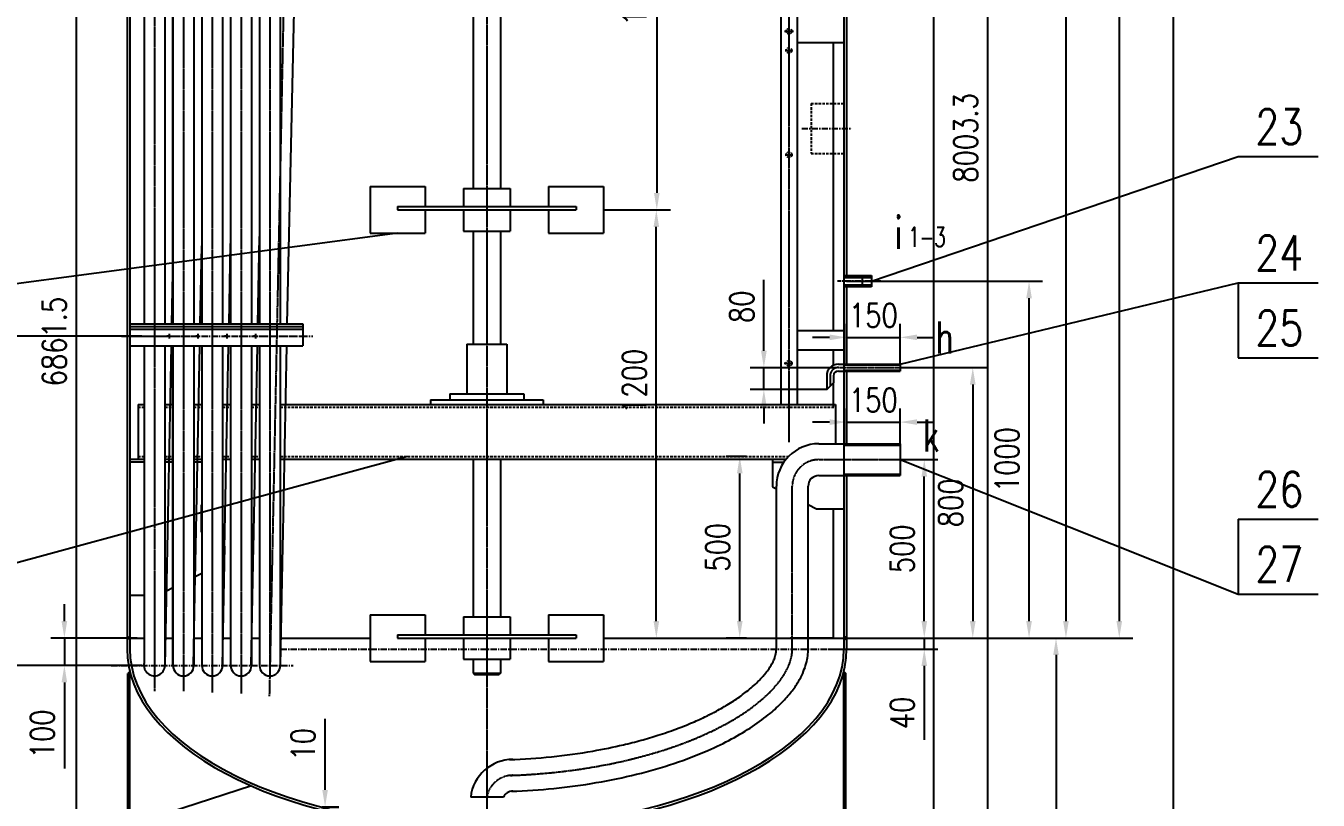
# Model space of a CAD drawing. Header units: millimetres. Extents: x 738 to 12024, y 91 to 16070.
# Drawn here: x 2697 to 6317, y 8035 to 10206 of the extents above; entities that cross this region are included whole.
import ezdxf
from ezdxf.enums import TextEntityAlignment as Align

# ---------------------------------------------------------------- set-up
doc = ezdxf.new("R2010")
doc.units = ezdxf.units.MM
for name, pattern in [('CENTER', [2, 1.25, -0.25, 0.25, -0.25]), ('CENTER3', [0.375, 0.3125, -0.03125, 0, -0.03125]), ('DASHED', [0.75, 0.5, -0.25])]:
    doc.linetypes.add(name, pattern=pattern)
for name, color, linetype in [('1轮廓实线层', 7, 'Continuous'), ('3中心线层', 1, 'CENTER'), ('4虚线层', 6, 'DASHED'), ('5剖面线层', 2, 'Continuous'), ('7标注层', 4, 'Continuous'), ('A', 2, 'Continuous'), ('C3', 1, 'CENTER3')]:
    doc.layers.add(name, color=color, linetype=linetype)
doc.styles.add('HZ', font='ROMANS.SHX', dxfattribs={"width": 0.7, "bigfont": 'hztxt.shx'})
doc.styles.add('PC_TEXTSTYLE', font='romans.shx', dxfattribs={"width": 0.8, "bigfont": 'hztxt.shx'})
doc.dimstyles.new('TH_GBDIM', dxfattribs={"dimscale": 19, "dimtxt": 3.5, "dimasz": 2.5, "dimexe": 2, "dimexo": 0, "dimgap": 1.5, "dimtad": 1, "dimdec": 1, "dimzin": 0, "dimdsep": 46, "dimtxsty": 'PC_TEXTSTYLE', "dimcen": 2.5, "dimadec": 0, "dimazin": 0, "dimtfac": 0.714286, "dimtdec": 4, "dimtmove": 0, "dimatfit": 3, "dimfxl": 1, "dimtolj": 1, "dimtzin": 0, "dimarcsym": 0})

# ---------------------------------------------------------------- blocks, each defined once
blk = doc.blocks.new('*D116')
at = {"layer": '7标注层', "color": 0, "lineweight": -2, "ltscale": 14}
for p, q in [((3021.2, 9335.9), (2580.7, 9335.9)), ((2618.7, 9288.4), (2618.7, 8460.4)), ((3021.2, 8412.9), (2580.7, 8412.9))]:
    blk.add_line(p, q, dxfattribs=at)
at = {"layer": '7标注层', "color": 0, "ltscale": 14}
for points in [[(2610.7, 9288.4), (2626.6, 9288.4), (2618.7, 9335.9)], [(2610.7, 8460.4), (2626.6, 8460.4), (2618.7, 8412.9)]]:
    blk.add_solid(points, dxfattribs=at)
at = {"layer": 'DEFPOINTS', "color": 0, "ltscale": 14}
for p in [(3021.2, 9335.9), (2618.7, 8412.9), (3021.2, 8412.9)]:
    blk.add_point(p, dxfattribs=at)
at = {"layer": '7标注层', "color": 3, "ltscale": 14, "insert": (2556.9, 8874.4), "char_height": 66.5, "attachment_point": 5, "rotation": 90, "style": 'PC_TEXTSTYLE'}
blk.add_mtext('\\A1;1000{}{}', dxfattribs=at)
blk = doc.blocks.new('*D121')
at = {"layer": '7标注层', "color": 0, "lineweight": -2, "ltscale": 14}
for p, q in [((4763.9, 9294.9), (4763.9, 9493.6)), ((4968.3, 9247.4), (4725.9, 9247.4)), ((4763.9, 9186.3), (4763.9, 9247.4)), ((4939.9, 9186.3), (4725.9, 9186.3)), ((4763.9, 9138.8), (4763.9, 9091.3))]:
    blk.add_line(p, q, dxfattribs=at)
at = {"layer": '7标注层', "color": 0, "ltscale": 14}
for points in [[(4756, 9294.9), (4771.9, 9294.9), (4763.9, 9247.4)], [(4756, 9138.8), (4771.9, 9138.8), (4763.9, 9186.3)]]:
    blk.add_solid(points, dxfattribs=at)
at = {"layer": 'DEFPOINTS', "color": 0, "ltscale": 14}
for p in [(4763.9, 9247.4), (4968.3, 9247.4), (4939.9, 9186.3)]:
    blk.add_point(p, dxfattribs=at)
at = {"layer": '7标注层', "color": 3, "ltscale": 14, "insert": (4702.2, 9418.2), "char_height": 66.5, "attachment_point": 5, "rotation": 90, "style": 'PC_TEXTSTYLE'}
blk.add_mtext('\\A1;80{}{}', dxfattribs=at)
blk = doc.blocks.new('*D122')
at = {"layer": '7标注层', "color": 0, "lineweight": -2, "ltscale": 14}
for p, q in [((5213.2, 8537.3), (5213.2, 8584.8)), ((4947.5, 8489.8), (5251.2, 8489.8)), ((5213.2, 8489.8), (5213.2, 8459)), ((4947.5, 8459), (5251.2, 8459)), ((5213.2, 8411.5), (5213.2, 8204.3))]:
    blk.add_line(p, q, dxfattribs=at)
at = {"layer": '7标注层', "color": 0, "ltscale": 14}
for points in [[(5205.3, 8537.3), (5221.2, 8537.3), (5213.2, 8489.8)], [(5205.3, 8411.5), (5221.2, 8411.5), (5213.2, 8459)]]:
    blk.add_solid(points, dxfattribs=at)
at = {"layer": 'DEFPOINTS', "color": 0, "ltscale": 14}
for p in [(4947.5, 8489.8), (5213.2, 8489.8), (4947.5, 8459)]:
    blk.add_point(p, dxfattribs=at)
at = {"layer": '7标注层', "color": 3, "ltscale": 14, "insert": (5151.5, 8279.7), "char_height": 66.5, "attachment_point": 5, "rotation": 90, "style": 'PC_TEXTSTYLE'}
blk.add_mtext('\\A1;40{}{}', dxfattribs=at)
blk = doc.blocks.new('*D123')
at = {"layer": '7标注层', "color": 0, "lineweight": -2, "ltscale": 14}
for p, q in [((4925.8, 13289.7), (5797.5, 13289.7)), ((5759.5, 13242.2), (5759.5, 8537.3)), ((4925.8, 8489.8), (5797.5, 8489.8))]:
    blk.add_line(p, q, dxfattribs=at)
at = {"layer": '7标注层', "color": 0, "ltscale": 14}
for points in [[(5751.5, 13242.2), (5767.4, 13242.2), (5759.5, 13289.7)], [(5751.5, 8537.3), (5767.4, 8537.3), (5759.5, 8489.8)]]:
    blk.add_solid(points, dxfattribs=at)
at = {"layer": 'DEFPOINTS', "color": 0, "ltscale": 14}
for p in [(4925.8, 13289.7), (4925.8, 8489.8), (5759.5, 8489.8)]:
    blk.add_point(p, dxfattribs=at)
at = {"layer": '7标注层', "color": 3, "ltscale": 14, "insert": (5697.7, 10634.3), "char_height": 66.5, "attachment_point": 5, "rotation": 90, "style": 'PC_TEXTSTYLE'}
blk.add_mtext('\\A1;4800{}{}', dxfattribs=at)
blk = doc.blocks.new('*D124')
at = {"layer": '7标注层', "color": 0, "lineweight": -2, "ltscale": 14}
for p, q in [((2804.6, 8537.3), (2804.6, 8584.8)), ((3008.3, 8489.8), (2766.6, 8489.8)), ((2804.6, 8489.8), (2804.6, 8412.9)), ((3008.3, 8412.9), (2766.6, 8412.9)), ((2804.6, 8365.4), (2804.6, 8124.1))]:
    blk.add_line(p, q, dxfattribs=at)
at = {"layer": '7标注层', "color": 0, "ltscale": 14}
for points in [[(2796.6, 8537.3), (2812.5, 8537.3), (2804.6, 8489.8)], [(2796.6, 8365.4), (2812.5, 8365.4), (2804.6, 8412.9)]]:
    blk.add_solid(points, dxfattribs=at)
at = {"layer": 'DEFPOINTS', "color": 0, "ltscale": 14}
for p in [(3008.3, 8489.8), (2804.6, 8412.9), (3008.3, 8412.9)]:
    blk.add_point(p, dxfattribs=at)
at = {"layer": '7标注层', "color": 3, "ltscale": 14, "insert": (2742.8, 8221), "char_height": 66.5, "attachment_point": 5, "rotation": 90, "style": 'PC_TEXTSTYLE'}
blk.add_mtext('\\A1;100{}{}', dxfattribs=at)
blk = doc.blocks.new('*D125')
at = {"layer": '7标注层', "color": 0, "lineweight": -2, "ltscale": 14}
for p, q in [((3534.9, 8064.1), (3534.9, 8263.5)), ((3523.9, 8009.5), (3572.9, 8009.5)), ((3526.2, 8016.6), (3572.9, 8016.6)), ((3534.9, 8009.5), (3534.9, 8016.6)), ((3534.9, 7962), (3534.9, 7914.5))]:
    blk.add_line(p, q, dxfattribs=at)
at = {"layer": '7标注层', "color": 0, "ltscale": 14}
for points in [[(3526.9, 8064.1), (3542.8, 8064.1), (3534.9, 8016.6)], [(3526.9, 7962), (3542.8, 7962), (3534.9, 8009.5)]]:
    blk.add_solid(points, dxfattribs=at)
at = {"layer": 'DEFPOINTS', "color": 0, "ltscale": 14}
for p in [(3523.9, 8009.5), (3526.2, 8016.6), (3534.9, 8009.5)]:
    blk.add_point(p, dxfattribs=at)
at = {"layer": '7标注层', "color": 3, "ltscale": 14, "insert": (3473.1, 8192), "char_height": 66.5, "attachment_point": 5, "rotation": 90, "style": 'PC_TEXTSTYLE'}
blk.add_mtext('\\A1;10{}{}', dxfattribs=at)
blk = doc.blocks.new('*D126')
at = {"layer": '7标注层', "color": 0, "lineweight": -2, "ltscale": 14}
for p, q in [((5371.7, 15262), (5949.6, 15262)), ((5911.6, 5937.3), (5911.6, 15214.5)), ((5077.7, 5889.8), (5949.6, 5889.8))]:
    blk.add_line(p, q, dxfattribs=at)
at = {"layer": '7标注层', "color": 0, "ltscale": 14}
for points in [[(5903.7, 15214.5), (5919.5, 15214.5), (5911.6, 15262)], [(5903.7, 5937.3), (5919.5, 5937.3), (5911.6, 5889.8)]]:
    blk.add_solid(points, dxfattribs=at)
at = {"layer": 'DEFPOINTS', "color": 0, "ltscale": 14}
for p in [(5371.7, 15262), (5911.6, 15262), (5077.7, 5889.8)]:
    blk.add_point(p, dxfattribs=at)
at = {"layer": '7标注层', "color": 3, "ltscale": 14, "insert": (5849.9, 10619.3), "char_height": 66.5, "attachment_point": 5, "rotation": 90, "style": 'PC_TEXTSTYLE'}
blk.add_mtext('\\A1;{~12655}{}{}', dxfattribs=at)
blk = doc.blocks.new('*D127')
at = {"layer": '7标注层', "color": 0, "lineweight": -2, "ltscale": 14}
for p, q in [((5153.6, 9247.8), (5387.1, 9247.8)), ((5349.1, 9200.3), (5349.1, 8537.3)), ((5046.1, 8489.8), (5387.1, 8489.8))]:
    blk.add_line(p, q, dxfattribs=at)
at = {"layer": '7标注层', "color": 0, "ltscale": 14}
for points in [[(5341.1, 9200.3), (5357, 9200.3), (5349.1, 9247.8)], [(5341.1, 8537.3), (5357, 8537.3), (5349.1, 8489.8)]]:
    blk.add_solid(points, dxfattribs=at)
at = {"layer": 'DEFPOINTS', "color": 0, "ltscale": 14}
for p in [(5153.6, 9247.8), (5046.1, 8489.8), (5349.1, 8489.8)]:
    blk.add_point(p, dxfattribs=at)
at = {"layer": '7标注层', "color": 3, "ltscale": 14, "insert": (5287.3, 8868.8), "char_height": 66.5, "attachment_point": 5, "rotation": 90, "style": 'PC_TEXTSTYLE'}
blk.add_mtext('\\A1;800{}{}', dxfattribs=at)
blk = doc.blocks.new('*D128')
at = {"layer": '7标注层', "color": 0, "lineweight": -2, "ltscale": 14}
for p, q in [((4714.9, 8998.5), (4658.4, 8998.5)), ((4696.4, 8537.3), (4696.4, 8951)), ((4714.9, 8489.8), (4658.4, 8489.8))]:
    blk.add_line(p, q, dxfattribs=at)
at = {"layer": '7标注层', "color": 0, "ltscale": 14}
for points in [[(4688.5, 8951), (4704.4, 8951), (4696.4, 8998.5)], [(4688.5, 8537.3), (4704.4, 8537.3), (4696.4, 8489.8)]]:
    blk.add_solid(points, dxfattribs=at)
at = {"layer": 'DEFPOINTS', "color": 0, "ltscale": 14}
for p in [(4696.4, 8998.5), (4714.9, 8998.5), (4714.9, 8489.8)]:
    blk.add_point(p, dxfattribs=at)
at = {"layer": '7标注层', "color": 3, "ltscale": 14, "insert": (4634.7, 8744.1), "char_height": 66.5, "attachment_point": 5, "rotation": 90, "style": 'PC_TEXTSTYLE'}
blk.add_mtext('\\A1;500{}{}', dxfattribs=at)
blk = doc.blocks.new('*D85')
at = {"layer": '7标注层', "color": 0, "lineweight": -2, "ltscale": 14}
for p, q in [((5579, 8489.8), (5620.3, 8489.8)), ((5582.3, 8442.3), (5582.3, 5937.3)), ((5467.3, 5889.8), (5620.3, 5889.8))]:
    blk.add_line(p, q, dxfattribs=at)
at = {"layer": '7标注层', "color": 0, "ltscale": 14}
for points in [[(5574.4, 8442.3), (5590.2, 8442.3), (5582.3, 8489.8)], [(5574.4, 5937.3), (5590.2, 5937.3), (5582.3, 5889.8)]]:
    blk.add_solid(points, dxfattribs=at)
at = {"layer": 'DEFPOINTS', "color": 0, "ltscale": 14}
for p in [(5579, 8489.8), (5467.3, 5889.8), (5582.3, 5889.8)]:
    blk.add_point(p, dxfattribs=at)
at = {"layer": '7标注层', "color": 3, "ltscale": 14, "insert": (5520.5, 7189.8), "char_height": 66.5, "attachment_point": 5, "rotation": 90, "style": 'PC_TEXTSTYLE'}
blk.add_mtext('\\A1;2600', dxfattribs=at)
blk = doc.blocks.new('*D89')
at = {"layer": '7标注层', "color": 0, "lineweight": -2, "ltscale": 14}
for p, q in [((4314.9, 9689.7), (4500.7, 9689.7)), ((4462.7, 8537.2), (4462.7, 9642.2)), ((4314.9, 8489.7), (4500.7, 8489.7))]:
    blk.add_line(p, q, dxfattribs=at)
at = {"layer": '7标注层', "color": 0, "ltscale": 14}
for points in [[(4454.8, 9642.2), (4470.6, 9642.2), (4462.7, 9689.7)], [(4454.8, 8537.2), (4470.6, 8537.2), (4462.7, 8489.7)]]:
    blk.add_solid(points, dxfattribs=at)
at = {"layer": 'DEFPOINTS', "color": 0, "ltscale": 14}
for p in [(4314.9, 9689.7), (4462.7, 9689.7), (4314.9, 8489.7)]:
    blk.add_point(p, dxfattribs=at)
at = {"layer": '7标注层', "color": 3, "ltscale": 14, "insert": (4400.9, 9209.3), "char_height": 66.5, "attachment_point": 5, "rotation": 90, "style": 'PC_TEXTSTYLE'}
blk.add_mtext('\\A1;1200', dxfattribs=at)
blk = doc.blocks.new('*D90')
at = {"layer": '7标注层', "color": 0, "lineweight": -2, "ltscale": 14}
for p, q in [((4334.9, 10889.7), (4502, 10889.7)), ((4464, 10842.2), (4464, 9737.2)), ((4314.9, 9689.7), (4502, 9689.7))]:
    blk.add_line(p, q, dxfattribs=at)
at = {"layer": '7标注层', "color": 0, "ltscale": 14}
for points in [[(4456.1, 10842.2), (4471.9, 10842.2), (4464, 10889.7)], [(4456.1, 9737.2), (4471.9, 9737.2), (4464, 9689.7)]]:
    blk.add_solid(points, dxfattribs=at)
at = {"layer": 'DEFPOINTS', "color": 0, "ltscale": 14}
for p in [(4334.9, 10889.7), (4314.9, 9689.7), (4464, 9689.7)]:
    blk.add_point(p, dxfattribs=at)
at = {"layer": '7标注层', "color": 3, "ltscale": 14, "insert": (4402.3, 10297.7), "char_height": 66.5, "attachment_point": 5, "rotation": 90, "style": 'PC_TEXTSTYLE'}
blk.add_mtext('\\A1;1200', dxfattribs=at)
blk = doc.blocks.new('*D92')
at = {"layer": '7标注层', "color": 0, "lineweight": -2, "ltscale": 14}
for p, q in [((4958, 12789.7), (5648.1, 12789.7)), ((5610.1, 12742.2), (5610.1, 8537.3)), ((4947.5, 8489.8), (5648.1, 8489.8))]:
    blk.add_line(p, q, dxfattribs=at)
at = {"layer": '7标注层', "color": 0, "ltscale": 14}
for points in [[(5602.1, 12742.2), (5618, 12742.2), (5610.1, 12789.7)], [(5602.1, 8537.3), (5618, 8537.3), (5610.1, 8489.8)]]:
    blk.add_solid(points, dxfattribs=at)
at = {"layer": 'DEFPOINTS', "color": 0, "ltscale": 14}
for p in [(4958, 12789.7), (4947.5, 8489.8), (5610.1, 8489.8)]:
    blk.add_point(p, dxfattribs=at)
at = {"layer": '7标注层', "color": 3, "ltscale": 14, "insert": (5548.3, 10639.8), "char_height": 66.5, "attachment_point": 5, "rotation": 90, "style": 'PC_TEXTSTYLE'}
blk.add_mtext('\\A1;4300', dxfattribs=at)
blk = doc.blocks.new('*D93')
at = {"layer": '7标注层', "color": 0, "lineweight": -2, "ltscale": 14}
for p, q in [((5134.1, 8989.8), (5251.2, 8989.8)), ((5213.2, 8537.3), (5213.2, 8942.3)), ((5114.1, 8489.8), (5251.2, 8489.8))]:
    blk.add_line(p, q, dxfattribs=at)
at = {"layer": '7标注层', "color": 0, "ltscale": 14}
for points in [[(5205.3, 8942.3), (5221.2, 8942.3), (5213.2, 8989.8)], [(5205.3, 8537.3), (5221.2, 8537.3), (5213.2, 8489.8)]]:
    blk.add_solid(points, dxfattribs=at)
at = {"layer": 'DEFPOINTS', "color": 0, "ltscale": 14}
for p in [(5134.1, 8989.8), (5213.2, 8989.8), (5114.1, 8489.8)]:
    blk.add_point(p, dxfattribs=at)
at = {"layer": '7标注层', "color": 3, "ltscale": 14, "insert": (5151.5, 8739.8), "char_height": 66.5, "attachment_point": 5, "rotation": 90, "style": 'PC_TEXTSTYLE'}
blk.add_mtext('\\A1;{500}{}{}', dxfattribs=at)
blk = doc.blocks.new('*D94')
at = {"layer": '7标注层', "color": 0, "lineweight": -2, "ltscale": 14}
for p, q in [((4995.6, 9489.8), (5544.7, 9489.8)), ((5506.7, 8537.3), (5506.7, 9442.3)), ((5251.2, 8489.8), (5544.7, 8489.8))]:
    blk.add_line(p, q, dxfattribs=at)
at = {"layer": '7标注层', "color": 0, "ltscale": 14}
for points in [[(5498.8, 9442.3), (5514.6, 9442.3), (5506.7, 9489.8)], [(5498.8, 8537.3), (5514.6, 8537.3), (5506.7, 8489.8)]]:
    blk.add_solid(points, dxfattribs=at)
at = {"layer": 'DEFPOINTS', "color": 0, "ltscale": 14}
for p in [(4995.6, 9489.8), (5506.7, 9489.8), (5251.2, 8489.8)]:
    blk.add_point(p, dxfattribs=at)
at = {"layer": '7标注层', "color": 3, "ltscale": 14, "insert": (5445, 8989.8), "char_height": 66.5, "attachment_point": 5, "rotation": 90, "style": 'PC_TEXTSTYLE'}
blk.add_mtext('\\A1;{1000}{}{}', dxfattribs=at)
blk = doc.blocks.new('*D97')
at = {"layer": '7标注层', "color": 0, "lineweight": -2, "ltscale": 14}
for p, q in [((4995.6, 9034.3), (4995.6, 9133)), ((5145.6, 9034.3), (5145.6, 9133)), ((4948.1, 9095), (4900.6, 9095)), ((4995.6, 9095), (5145.6, 9095)), ((5193.1, 9095), (5240.6, 9095))]:
    blk.add_line(p, q, dxfattribs=at)
at = {"layer": '7标注层', "color": 0, "ltscale": 14}
for points in [[(4948.1, 9102.9), (4948.1, 9087.1), (4995.6, 9095)], [(5193.1, 9102.9), (5193.1, 9087.1), (5145.6, 9095)]]:
    blk.add_solid(points, dxfattribs=at)
at = {"layer": 'DEFPOINTS', "color": 0, "ltscale": 14}
for p in [(5145.6, 9095), (4995.6, 9034.3), (5145.6, 9034.3)]:
    blk.add_point(p, dxfattribs=at)
at = {"layer": '7标注层', "color": 3, "ltscale": 14, "insert": (5070.6, 9156.8), "char_height": 66.5, "attachment_point": 5, "style": 'PC_TEXTSTYLE'}
blk.add_mtext('\\A1;150', dxfattribs=at)
blk = doc.blocks.new('*D98')
at = {"layer": '7标注层', "color": 0, "lineweight": -2, "ltscale": 14}
for p, q in [((4995.6, 9257.4), (4995.6, 9370.5)), ((5145.7, 9257.4), (5145.7, 9370.5)), ((4948.1, 9332.5), (4900.6, 9332.5)), ((4995.6, 9332.5), (5145.7, 9332.5)), ((5193.2, 9332.5), (5240.7, 9332.5))]:
    blk.add_line(p, q, dxfattribs=at)
at = {"layer": '7标注层', "color": 0, "ltscale": 14}
for points in [[(4948.1, 9340.4), (4948.1, 9324.6), (4995.6, 9332.5)], [(5193.2, 9340.4), (5193.2, 9324.6), (5145.7, 9332.5)]]:
    blk.add_solid(points, dxfattribs=at)
at = {"layer": 'DEFPOINTS', "color": 0, "ltscale": 14}
for p in [(5145.7, 9332.5), (4995.6, 9257.4), (5145.7, 9257.4)]:
    blk.add_point(p, dxfattribs=at)
at = {"layer": '7标注层', "color": 3, "ltscale": 14, "insert": (5070.7, 9394.3), "char_height": 66.5, "attachment_point": 5, "style": 'PC_TEXTSTYLE'}
blk.add_mtext('\\A1;150', dxfattribs=at)
blk = doc.blocks.new('*D105')
at = {"layer": '1轮廓实线层', "color": 0, "lineweight": -2, "ltscale": 14}
for p, q in [((5238.9, 13893.1), (5428.9, 13893.1)), ((5390.9, 5937.3), (5390.9, 13845.6)), ((5238.9, 5889.8), (5428.9, 5889.8))]:
    blk.add_line(p, q, dxfattribs=at)
at = {"layer": '1轮廓实线层', "color": 0, "ltscale": 14}
for points in [[(5383, 13845.6), (5398.8, 13845.6), (5390.9, 13893.1)], [(5383, 5937.3), (5398.8, 5937.3), (5390.9, 5889.8)]]:
    blk.add_solid(points, dxfattribs=at)
at = {"layer": 'DEFPOINTS', "color": 0, "ltscale": 14}
for p in [(5238.9, 13893.1), (5390.9, 13893.1), (5238.9, 5889.8)]:
    blk.add_point(p, dxfattribs=at)
at = {"layer": '1轮廓实线层', "color": 0, "ltscale": 14, "insert": (5329.2, 9891.5), "char_height": 66.5, "attachment_point": 5, "rotation": 90, "style": 'PC_TEXTSTYLE'}
blk.add_mtext('\\A1;8003.3', dxfattribs=at)
blk = doc.blocks.new('*D106')
at = {"layer": '1轮廓实线层', "color": 0, "lineweight": -2, "ltscale": 14}
for p, q in [((2660.5, 12751.3), (2876.2, 12751.3)), ((2838.2, 5937.3), (2838.2, 12703.8)), ((2660.5, 5889.8), (2876.2, 5889.8))]:
    blk.add_line(p, q, dxfattribs=at)
at = {"layer": '1轮廓实线层', "color": 0, "ltscale": 14}
for points in [[(2830.3, 12703.8), (2846.2, 12703.8), (2838.2, 12751.3)], [(2830.3, 5937.3), (2846.2, 5937.3), (2838.2, 5889.8)]]:
    blk.add_solid(points, dxfattribs=at)
at = {"layer": 'DEFPOINTS', "color": 0, "ltscale": 14}
for p in [(2660.5, 12751.3), (2838.2, 12751.3), (2660.5, 5889.8)]:
    blk.add_point(p, dxfattribs=at)
at = {"layer": '1轮廓实线层', "color": 0, "ltscale": 14, "insert": (2776.5, 9320.6), "char_height": 66.5, "attachment_point": 5, "rotation": 90, "style": 'PC_TEXTSTYLE'}
blk.add_mtext('\\A1;6861.5', dxfattribs=at)

msp = doc.modelspace()

# ---------------------------------------------------------------- hatches: boundary and pattern name
at = {"layer": '5剖面线层', "ltscale": 14}
for points in [[(2987.95, 8489.78), (2980.26, 8494.22), (2980.26, 8485.34)], [(4987.95, 8489.78), (4995.64, 8494.22), (4995.64, 8485.34)]]:
    msp.add_hatch(color=256, dxfattribs=at).paths.add_polyline_path(points)

# ---------------------------------------------------------------- linework, layer by layer
at = {"ltscale": 14}
for p, q in [((3011.03, 9144.66), (3011.03, 8990.82)), ((3011.03, 9144.66), (3011.03, 8990.82)), ((4964.87, 9144.66), (4964.87, 9034.28)), ((3027.95, 8983.12), (2987.95, 8983.12)), ((3108.72, 8983.12), (3086.42, 8983.12)), ((3187.95, 8983.12), (3167.18, 8983.12)), ((3187.95, 8863.37), (3187.95, 8786.44)), ((3187.95, 8670.16), (3167.18, 8659.78)), ((3108.72, 8630.55), (3090.47, 8621.42)), ((3027.95, 8608.62), (2987.95, 8608.62))]:
    msp.add_line(p, q, dxfattribs=at)
at = {"layer": '1轮廓实线层', "ltscale": 14}
for p, q in [((5238.9, 13893.12), (5238.9, 5889.82)), ((3108.72, 11378.2), (3108.72, 9370.55)), ((3108.72, 9370.55), (3108.72, 11378.2)), ((5065.64, 9489.78), (6092.15, 9839.17)), ((3737.95, 9624.36), (1939.07, 9385.34)), ((5039.21, 9505.78), (5039.21, 9473.78)), ((5145.67, 9257.44), (6092.15, 9485.4)), ((2987.95, 9370.55), (3472.57, 9370.55)), ((2987.95, 9362.86), (3472.57, 9362.86)), ((2987.95, 9355.17), (3472.57, 9355.17)), ((3097.95, 9342.13), (3097.95, 9329.74)), ((3177.95, 9342.13), (3177.95, 9329.74)), ((3259.49, 9342.13), (3259.49, 9329.74)), ((3339.49, 9342.13), (3339.49, 9329.74)), ((3472.57, 9370.55), (3472.57, 9309.01)), ((2987.95, 9309.01), (3472.57, 9309.01)), ((3097.95, 9335.94), (3091.1, 9335.94)), ((3097.95, 9335.94), (3103.5, 9335.94)), ((3177.95, 9335.94), (3172.41, 9335.94)), ((3177.95, 9335.94), (3184.81, 9335.94)), ((3259.49, 9335.94), (3252.64, 9335.94)), ((3259.49, 9335.94), (3265.04, 9335.94)), ((3339.49, 9335.94), (3333.94, 9335.94)), ((3339.49, 9335.94), (3346.34, 9335.94)), ((5145.67, 9257.44), (5145.67, 9238.2)), ((3011.03, 9144.66), (3027.95, 9144.66)), ((3086.42, 9144.66), (3108.72, 9144.66)), ((3167.18, 9144.66), (3189.49, 9144.66)), ((3247.95, 9144.66), (3270.26, 9144.66)), ((3328.72, 9144.66), (3351.03, 9144.66)), ((3409.49, 9144.66), (4964.87, 9144.66)), ((3765.76, 8998.51), (1939.07, 8501.43)), ((2987.95, 8990.82), (3027.95, 8990.82)), ((3086.42, 8990.82), (3108.72, 8990.82)), ((3167.18, 8990.82), (3189.49, 8990.82)), ((3247.95, 8990.82), (3270.26, 8990.82)), ((3328.72, 8990.82), (3351.03, 8990.82)), ((3409.49, 8990.82), (4826, 8990.82)), ((4551.08, 8990.68), (4715.5, 8990.68)), ((5145.64, 8989.78), (6092.15, 8612.99)), ((3092.76, 8739.39), (3086.42, 8412.86)), ((3247.05, 8412.34), (3253.62, 8747.08)), ((3166.42, 8413.21), (3171.3, 8661.84)), ((2987.95, 8489.78), (2980.26, 8494.22)), ((2987.95, 8489.78), (2980.26, 8485.34)), ((2987.95, 8489.78), (3027.95, 8489.78)), ((3086.42, 8489.78), (3108.72, 8489.78)), ((3167.18, 8489.78), (3189.49, 8489.78)), ((3247.95, 8489.78), (3270.26, 8489.78)), ((3328.72, 8489.78), (3351.03, 8489.78)), ((4314.88, 8489.78), (4995.64, 8489.78)), ((4623.25, 8489.78), (4695.48, 8489.78)), ((4695.48, 8489.78), (4811.03, 8489.78)), ((4987.95, 8489.78), (4995.64, 8494.22)), ((4987.95, 8489.78), (4995.64, 8485.34)), ((3328.57, 8075.1), (1939.07, 7625.73))]:
    msp.add_line(p, q, dxfattribs=at)
at = {"layer": '1轮廓实线层'}
for p, q in [((6092.15, 9839.17), (6316.52, 9839.17)), ((6092.15, 9485.4), (6316.52, 9485.4)), ((6092.15, 9485.4), (6092.15, 9275.4)), ((6092.15, 9275.4), (6316.52, 9275.4)), ((6092.15, 8822.99), (6316.52, 8822.99)), ((6092.15, 8822.99), (6092.15, 8612.99)), ((6092.15, 8612.99), (6316.52, 8612.99))]:
    msp.add_line(p, q, dxfattribs=at)
at = {"layer": '3中心线层', "ltscale": 14}
for p, q in [((4822.13, 10190.51), (4849.22, 10190.51)), ((4824.47, 10136.7), (4844.1, 10136.7)), ((4869.86, 9918.07), (5009.98, 9918.07)), ((4823.17, 9844.4), (4845.4, 9844.4)), ((5091.99, 9489.78), (4970.53, 9489.78)), ((2964.54, 9335.94), (3500.26, 9335.94)), ((2987.95, 9335.94), (3086.97, 9335.94)), ((3110, 9335.94), (3167.27, 9335.94)), ((3188.53, 9335.94), (3247.58, 9335.94)), ((3272.97, 9335.94), (3328.47, 9335.94)), ((3349.14, 9335.94), (3489.09, 9335.94)), ((4820.58, 9259.78), (4846.33, 9259.78)), ((3410.39, 8459.01), (5051.38, 8459.01)), ((2935.97, 8412.86), (3445.57, 8412.86))]:
    msp.add_line(p, q, dxfattribs=at)
at = {"layer": '4虚线层', "ltscale": 14}
for p, q in [((4896.22, 9988.07), (4896.22, 9848.07)), ((4896.22, 9988.07), (4987.95, 9988.07)), ((4896.22, 9848.07), (4987.95, 9848.07)), ((3011.03, 9136.97), (3027.95, 9136.97)), ((3086.42, 9136.97), (3108.72, 9136.97)), ((3167.18, 9136.97), (3189.49, 9136.97)), ((3247.95, 9136.97), (3270.26, 9136.97)), ((3328.72, 9136.97), (3351.03, 9136.97)), ((3409.49, 9136.97), (4964.87, 9136.97)), ((3011.03, 8998.51), (3027.95, 8998.51)), ((3086.42, 8998.51), (3108.72, 8998.51)), ((3167.18, 8998.51), (3189.49, 8998.51)), ((3247.95, 8998.51), (3270.26, 8998.51)), ((3328.72, 8998.51), (3351.03, 8998.51)), ((3409.49, 8998.51), (4832.89, 8998.51))]:
    msp.add_line(p, q, dxfattribs=at)
for centre in [(4834.11, 10190.51), (4834.11, 10136.7), (4834.11, 9844.4), (4834.11, 9259.78)]:
    msp.add_circle(centre, 7.69, dxfattribs=at)
at = {"layer": 'A'}
for p, q in [((4987.95, 13320.51), (4987.95, 9060.05)), ((4995.64, 13320.51), (4995.64, 9505.78)), ((2980.26, 12491.28), (2980.26, 8682.09)), ((2987.95, 12491.28), (2987.95, 8593.89)), ((3108.72, 9370.55), (3108.72, 12328.2)), ((3027.95, 11378.2), (3027.95, 9370.55)), ((3086.42, 11378.2), (3086.42, 9370.55)), ((3167.18, 11378.2), (3167.18, 9370.55)), ((3167.18, 11378.2), (3167.18, 9370.55)), ((3189.49, 11378.2), (3189.49, 9370.55)), ((3247.95, 11378.2), (3247.95, 9370.55)), ((3270.26, 11378.2), (3270.26, 9370.55)), ((3328.72, 11378.2), (3328.72, 9370.55)), ((3351.03, 11378.2), (3351.03, 9370.55)), ((3409.49, 11378.2), (3409.49, 9370.55)), ((3471.79, 11378.2), (3428.11, 9370.55)), ((3949.49, 10830.13), (3949.49, 9749.36)), ((4026.41, 10830.13), (4026.41, 9749.36)), ((4811.03, 10734.57), (4811.03, 9144.66)), ((4857.18, 10749.82), (4857.18, 9144.66)), ((4857.18, 10159.38), (4987.95, 10159.38)), ((4957.95, 10159.38), (4957.95, 9351.72)), ((3661.03, 9755.13), (3661.03, 9624.36)), ((3661.03, 9755.13), (3814.88, 9755.13)), ((3814.88, 9755.13), (3814.88, 9698.98)), ((3922.57, 9749.36), (3922.57, 9698.98)), ((3922.57, 9749.36), (4053.34, 9749.36)), ((4053.34, 9749.36), (4053.34, 9698.98)), ((4161.03, 9755.13), (4161.03, 9698.98)), ((4161.03, 9755.13), (4314.88, 9755.13)), ((4314.88, 9755.13), (4314.88, 9624.36)), ((3737.95, 9698.98), (4237.95, 9698.98)), ((3737.95, 9698.98), (3737.95, 9689.75)), ((3737.95, 9689.75), (4237.95, 9689.75)), ((3814.88, 9689.75), (3814.88, 9624.36)), ((3922.57, 9689.75), (3922.57, 9630.13)), ((4053.34, 9689.75), (4053.34, 9630.13)), ((4161.03, 9689.75), (4161.03, 9624.36)), ((4237.95, 9698.98), (4237.95, 9689.75)), ((3922.57, 9630.13), (4053.34, 9630.13)), ((3949.49, 9630.13), (3949.49, 9313.12)), ((4026.41, 9630.13), (4026.41, 9313.12)), ((3265.85, 9370.55), (3270.26, 9595.38)), ((3346.28, 9370.55), (3351.03, 9615.5)), ((3661.03, 9624.36), (3814.88, 9624.36)), ((4161.03, 9624.36), (4314.88, 9624.36)), ((3108.72, 9560.11), (3105.04, 9370.55)), ((3185.21, 9370.55), (3189.49, 9589.05)), ((4987.95, 9505.78), (5065.64, 9505.78)), ((4987.95, 9500.78), (5065.64, 9500.78)), ((5065.64, 9505.78), (5065.64, 9473.78)), ((5065.64, 9478.78), (4987.95, 9478.78)), ((5065.64, 9473.78), (4987.95, 9473.78)), ((4995.64, 9473.78), (4995.64, 9257.44)), ((4857.18, 9351.72), (4987.95, 9351.72)), ((3027.95, 9309.01), (3027.95, 8420.19)), ((3086.42, 9309.01), (3086.42, 8412.86)), ((3103.84, 9309.01), (3092.8, 8741.13)), ((3108.72, 9309.01), (3108.72, 8412.86)), ((3108.72, 8412.86), (3108.72, 9309.01)), ((3108.72, 8412.86), (3108.72, 9309.01)), ((3167.18, 9309.01), (3167.18, 8412.86)), ((3167.18, 9309.01), (3167.18, 8412.86)), ((3171.13, 8652.96), (3184, 9309.01)), ((3189.49, 9309.01), (3189.49, 8412.37)), ((3247.95, 9309.01), (3247.95, 8412.86)), ((3253.49, 8740.43), (3264.64, 9309.01)), ((3270.26, 9309.01), (3270.26, 8412.86)), ((3328.72, 9309.01), (3328.72, 8412.86)), ((3334.03, 8739.92), (3345.08, 9309.01)), ((3351.03, 9309.01), (3351.03, 8412.86)), ((3409.49, 9309.01), (3409.49, 8412.86)), ((3426.92, 9309.01), (3415.87, 8740.65)), ((3932.18, 9313.12), (3932.18, 9174.66)), ((3932.18, 9313.12), (4043.72, 9313.12)), ((4043.72, 9313.12), (4043.72, 9174.66)), ((4857.18, 9297.88), (4987.95, 9297.88)), ((4957.95, 9297.88), (4957.95, 9253.99)), ((4972.57, 9257.44), (5145.67, 9257.44)), ((4972.57, 9238.2), (5145.67, 9238.2)), ((4987.95, 9255.44), (5145.67, 9255.44)), ((4987.95, 9240.2), (5145.67, 9240.2)), ((4995.64, 9238.2), (4995.64, 9195.34)), ((4939.87, 9224.74), (4939.87, 9186.28)), ((4939.87, 9186.28), (4959.11, 9205.51)), ((4957.95, 9204.36), (4957.95, 9136.97)), ((4959.11, 9224.74), (4959.11, 9205.51)), ((4995.64, 9227.36), (4995.64, 9034.28)), ((3884.11, 9174.66), (4091.8, 9174.66)), ((3884.11, 9174.66), (3884.11, 9156.97)), ((4091.8, 9174.66), (4091.8, 9156.97)), ((4987.95, 9176.11), (4987.95, 8982.09)), ((3830.26, 9156.97), (4145.64, 9156.97)), ((3830.26, 9156.97), (3830.26, 9144.66)), ((4145.64, 9156.97), (4145.64, 9144.66)), ((4917.95, 9034.28), (5145.64, 9034.28)), ((4987.95, 9040.16), (4987.95, 8593.78)), ((4987.95, 9030.28), (5145.64, 9030.28)), ((5145.64, 9034.28), (5145.64, 8945.28)), ((3949.49, 8990.82), (3949.49, 8549.33)), ((4026.41, 8990.82), (4026.41, 8549.33)), ((4787.95, 8990.82), (4787.95, 8913.89)), ((4787.95, 8983.12), (4820.18, 8983.12)), ((4917.95, 8945.28), (5145.64, 8945.28)), ((4987.95, 8949.28), (5145.64, 8949.28)), ((4995.64, 8945.28), (4995.64, 8584.25)), ((4787.95, 8913.89), (4798.95, 8908.39)), ((4798.95, 8459.01), (4798.95, 8915.28)), ((4887.95, 8459.01), (4887.95, 8915.28)), ((4887.95, 8863.89), (4911.03, 8852.35)), ((4911.03, 8852.35), (4987.95, 8852.35)), ((4957.95, 8852.35), (4957.95, 8489.78)), ((3327.68, 8412.69), (3334.17, 8747.08)), ((3415.99, 8747.08), (3409.49, 8412.86)), ((2980.26, 8694.31), (2980.26, 8459.01)), ((2987.95, 8605.17), (2987.95, 8459.01)), ((4987.95, 8605.17), (4987.95, 8459.01)), ((4995.64, 8605.17), (4995.64, 8459.01)), ((3661.03, 8555.1), (3814.88, 8555.1)), ((3661.03, 8555.1), (3661.03, 8424.33)), ((3814.88, 8555.1), (3814.88, 8498.95)), ((3922.57, 8549.33), (4053.34, 8549.33)), ((3922.57, 8549.33), (3922.57, 8498.95)), ((4053.34, 8549.33), (4053.34, 8498.95)), ((4161.03, 8555.1), (4314.88, 8555.1)), ((4161.03, 8555.1), (4161.03, 8498.95)), ((4314.88, 8555.1), (4314.88, 8424.33)), ((3409.49, 8489.78), (3661.03, 8489.78)), ((3737.95, 8498.95), (4237.95, 8498.95)), ((3737.95, 8498.95), (3737.95, 8489.71)), ((3737.95, 8489.71), (4237.95, 8489.71)), ((3814.88, 8489.71), (3814.88, 8424.33)), ((3922.57, 8489.71), (3922.57, 8430.1)), ((4053.34, 8489.71), (4053.34, 8430.1)), ((4161.03, 8489.71), (4161.03, 8424.33)), ((4237.95, 8498.95), (4237.95, 8489.71)), ((4314.88, 8489.78), (4633.29, 8489.78)), ((4957.95, 8489.78), (4837.95, 8489.78)), ((3661.03, 8424.33), (3814.88, 8424.33)), ((3922.57, 8430.1), (4053.34, 8430.1)), ((3949.49, 8430.1), (3949.49, 8391.07)), ((4026.41, 8430.1), (4026.41, 8391.07)), ((4161.03, 8424.33), (4314.88, 8424.33)), ((2987.95, 8396.41), (2981.95, 8390.62)), ((2981.95, 6889.41), (2981.95, 8390.62)), ((2987.95, 6889.41), (2987.95, 8396.41)), ((3949.49, 8391.07), (3953.34, 8387.23)), ((3949.49, 8391.07), (4026.41, 8391.07)), ((3953.34, 8387.23), (4022.57, 8387.23)), ((4026.41, 8391.07), (4022.57, 8387.23)), ((4987.95, 5921.82), (4987.95, 8396.41)), ((4987.95, 7487.24), (4987.95, 8396.41)), ((4987.95, 8396.41), (4993.95, 8390.62)), ((4993.95, 5921.82), (4993.95, 8390.62)), ((4993.95, 7487.24), (4993.95, 8390.62)), ((3942.65, 8044.23), (4034.18, 8044.23))]:
    msp.add_line(p, q, dxfattribs=at)
for centre, radius, start, end in [((4972.57, 9224.74), 32.69, 90, 180), ((4972.57, 9224.74), 13.46, 90, 180), ((4917.95, 8915.28), 119, 90, 180), ((4917.95, 8915.28), 30, 90, 180), ((3056.8, 8413.49), 29.62, 166.91946, 358.78227), ((3137.95, 8412.86), 29.23, 180, 0), ((3218.72, 8412.86), 29.23, 180, 0), ((3299.49, 8412.86), 29.23, 180, 0), ((3380.26, 8412.86), 29.23, 180, 0), ((4060.85, 8030.48), 119, 90, 173.36908), ((4060.85, 8030.48), 30, 90, 152.73907)]:
    msp.add_arc(centre, radius, start, end, dxfattribs=at)
for major_axis, ratio, start_param, end_param in [((-1007.69, 0), 0.5038168, 0, 1.5171828), ((1000, 0), 0.5, 3.1415927, 4.712389), ((1000, 0), 0.5, -1.5707963, 0), ((-1007.69, 0), 0.5038168, 1.6244098, 3.1415927)]:
    msp.add_ellipse((3987.95, 8459.01), major_axis=major_axis, ratio=ratio, start_param=start_param, end_param=end_param, dxfattribs=at)
for points, knots in [([(4051.85, 8149.14), (4091.24, 8150.54), (4130.41, 8153.22), (4208.47, 8161.2), (4247.34, 8166.56), (4314.21, 8178.23), (4342.68, 8184.05), (4387.13, 8194.5), (4403.65, 8198.71), (4435.97, 8207.6), (4451.76, 8212.28), (4484.46, 8222.67), (4501.24, 8228.44), (4533.68, 8240.45), (4549.32, 8246.69), (4577.71, 8258.86), (4590.6, 8264.75), (4612.56, 8275.45), (4621.85, 8280.2), (4643.01, 8291.58), (4654.58, 8298.25), (4671.87, 8308.91), (4678.04, 8312.87), (4695.29, 8324.42), (4705.75, 8332.03), (4721.29, 8344.27), (4726.92, 8348.95), (4737.63, 8358.35), (4742.68, 8363.06), (4750.85, 8371.13), (4754.13, 8374.53), (4760.28, 8381.2), (4763.14, 8384.47), (4773.78, 8397.23), (4779.92, 8406.09), (4787.15, 8418.43), (4789.27, 8422.55), (4791.84, 8428.21), (4792.59, 8429.99), (4793.94, 8433.4), (4794.53, 8435.04), (4795.71, 8438.58), (4796.26, 8440.45), (4797.18, 8444.02), (4797.55, 8445.72), (4798.05, 8448.39), (4798.21, 8449.41), (4798.49, 8451.39), (4798.6, 8452.35), (4798.8, 8454.48), (4798.87, 8455.64), (4798.93, 8457.23), (4798.94, 8457.66), (4798.95, 8458.4), (4798.95, 8458.71), (4798.95, 8459.01)], [-1.5001614, -1.5001614, -1.5001614, -1.5001614, -1.3692462, -1.3692462, -1.2348795, -1.2348795, -1.1311793, -1.1311793, -1.067883, -1.067883, -1.0045867, -1.0045867, -0.9333554, -0.9333554, -0.8621241, -0.8621241, -0.7985561, -0.7985561, -0.7490125, -0.7490125, -0.6813574, -0.6813574, -0.6416257, -0.6416257, -0.565524, -0.565524, -0.5177688, -0.5177688, -0.4685402, -0.4685402, -0.4317304, -0.4317304, -0.3949205, -0.3949205, -0.284839, -0.284839, -0.2236783, -0.2236783, -0.1942992, -0.1942992, -0.1649201, -0.1649201, -0.1284936, -0.1284936, -0.0920671, -0.0920671, -0.0692272, -0.0692272, -0.0463872, -0.0463872, -0.0180661, -0.0180661, -0.0075945, -0.0075945, 0, 0, 0, 0]), ([(4057.4, 8060.29), (4097.13, 8061.74), (4136.64, 8064.45), (4215.88, 8072.44), (4255.56, 8077.8), (4332.97, 8091.02), (4370.71, 8098.87), (4443.5, 8116.86), (4478.55, 8127), (4545.29, 8149.3), (4576.96, 8161.47), (4630.32, 8184.83), (4652.73, 8195.73), (4694.69, 8218.35), (4714.24, 8230.07), (4750.26, 8254.06), (4766.72, 8266.33), (4793.52, 8288.67), (4804.42, 8298.71), (4824.08, 8318.74), (4832.84, 8328.72), (4848.24, 8348.42), (4854.89, 8358.14), (4865.23, 8375.53), (4869.23, 8383.26), (4875.99, 8398.41), (4878.76, 8405.83), (4883.16, 8420.37), (4884.81, 8427.49), (4887.1, 8441.56), (4887.74, 8448.5), (4887.94, 8456.63), (4887.95, 8457.82), (4887.95, 8459.01)], [-1.4976156, -1.4976156, -1.4976156, -1.4976156, -1.3718015, -1.3718015, -1.2417477, -1.2417477, -1.1116939, -1.1116939, -0.98164, -0.98164, -0.8515862, -0.8515862, -0.7477649, -0.7477649, -0.6439435, -0.6439435, -0.5401222, -0.5401222, -0.4563821, -0.4563821, -0.372642, -0.372642, -0.2889019, -0.2889019, -0.2196621, -0.2196621, -0.1504223, -0.1504223, -0.0811825, -0.0811825, -0.0119427, -0.0119427, 0, 0, 0, 0])]:
    msp.add_open_spline(points, degree=3, knots=knots, dxfattribs=at)
at = {"layer": 'C3', "ltscale": 14}
for p, q in [((3987.95, 15327.97), (3987.95, 5806.04)), ((4834.11, 13405.89), (4834.11, 9039.23)), ((3057.18, 12392.44), (3057.18, 8341.1)), ((3462.02, 12379.36), (3378.59, 8326.97)), ((3137.95, 12328.2), (3137.95, 8341.1)), ((3218.72, 12328.2), (3218.72, 8337.56)), ((3299.49, 12328.2), (3299.49, 8334.01)), ((3380.26, 12328.2), (3380.26, 8416.24)), ((4843.45, 8459.01), (4843.45, 8915.28))]:
    msp.add_line(p, q, dxfattribs=at)
at = {"layer": 'C3'}
for p, q in [((4972.57, 9247.82), (5169.77, 9247.82)), ((4949.49, 9224.74), (4949.49, 9195.9)), ((4917.95, 8989.78), (5190.44, 8989.78))]:
    msp.add_line(p, q, dxfattribs=at)
for centre, radius, end in [((4972.57, 9224.74), 23.08, 180), ((4917.95, 8915.28), 74.5, 180), ((4060.85, 8030.48), 74.5, 169.3711)]:
    msp.add_arc(centre, radius, 90, end, dxfattribs=at)
at = {"layer": 'C3', "ltscale": 14}
msp.add_open_spline([(4054.43, 8104.71), (4095.24, 8106.17), (4135.83, 8108.99), (4216.82, 8117.37), (4257.19, 8123.01), (4328.38, 8135.61), (4359.59, 8142.13), (4419.56, 8156.65), (4448.36, 8164.63), (4497.11, 8179.92), (4517.55, 8186.94), (4556.87, 8201.69), (4575.76, 8209.41), (4611.81, 8225.44), (4628.98, 8233.75), (4658.53, 8249.28), (4671.22, 8256.43), (4692.7, 8269.39), (4701.75, 8275.16), (4718.98, 8286.78), (4727.17, 8292.62), (4747.23, 8307.79), (4758.42, 8317.12), (4774.4, 8331.79), (4779.92, 8337.19), (4790.18, 8347.87), (4794.93, 8353.15), (4805.7, 8365.98), (4811.29, 8373.42), (4820.91, 8387.78), (4824.95, 8394.69), (4830.64, 8405.88), (4832.64, 8410.32), (4836.08, 8418.89), (4837.51, 8423.04), (4839.87, 8431.07), (4840.8, 8434.95), (4841.96, 8441.05), (4842.32, 8443.34), (4842.89, 8447.84), (4843.1, 8450.07), (4843.38, 8454.54), (4843.45, 8456.78), (4843.45, 8459.01)], degree=3, knots=[-1.4990713, -1.4990713, -1.4990713, -1.4990713, -1.3666885, -1.3666885, -1.2306166, -1.2306166, -1.1197971, -1.1197971, -1.010693, -1.010693, -0.9273014, -0.9273014, -0.8439097, -0.8439097, -0.760518, -0.760518, -0.6920736, -0.6920736, -0.6381738, -0.6381738, -0.584274, -0.584274, -0.4985786, -0.4985786, -0.4481122, -0.4481122, -0.3976458, -0.3976458, -0.3233228, -0.3233228, -0.2489998, -0.2489998, -0.1974715, -0.1974715, -0.1459431, -0.1459431, -0.0945324, -0.0945324, -0.0631693, -0.0631693, -0.0318062, -0.0318062, 0, 0, 0, 0], dxfattribs=at)

# ---------------------------------------------------------------- texts
at = {"style": 'HZ', "width": 0.7}
for s, p in [('i', (5140.67, 9627.81)), ('k', (5232.32, 9057.34))]:
    msp.add_text(s, height=90, dxfattribs=at).set_placement(p, align=Align.MIDDLE)
for s, height, style, width, p in [('1-3', 55.385, 'PC_TEXTSTYLE', 0.667, (5168.65, 9586.02)), ('h', 90, 'HZ', 0.7, (5244.69, 9287.19))]:
    msp.add_text(s, height=height, dxfattribs=dict(style=style, width=width)).set_placement(p)
at = {"layer": '1轮廓实线层', "style": 'PC_TEXTSTYLE', "width": 0.8}
for s, p in [('23', (6140.47, 9873.68)), ('24', (6140.47, 9519.92)), ('25', (6140.47, 9309.92)), ('26', (6140.47, 8857.51)), ('27', (6140.47, 8647.51))]:
    msp.add_text(s, height=98.01, dxfattribs=at).set_placement(p)

# ---------------------------------------------------------------- dimensions: what is measured, and where the dimension line sits
at = {"layer": '1轮廓实线层', "ltscale": 14}
for base, p1, p2, picture, middle in [((5390.9, 13893.12), (5238.9, 5889.82), (5238.9, 13893.12), '*D105', (5329.15, 9891.47)), ((2838.24, 12751.28), (2660.52, 5889.82), (2660.52, 12751.28), '*D106', (2776.49, 9320.55))]:
    dim = msp.add_linear_dim(base=base, p1=p1, p2=p2, angle=270, dimstyle='TH_GBDIM', dxfattribs=at)
    dim.commit()
    dim.dimension.update_dxf_attribs({"geometry": picture, "text_midpoint": middle})
at = {"layer": '7标注层', "ltscale": 14}
for base, p1, p2, angle, text, override, picture, middle, dimtype in [((5911.62, 15262.05), (5077.67, 5889.82), (5371.66, 15262.05), 90, '{~12655}{}{}', {"dimgap": 1.5, "dimtad": 1, "dimjust": 0, "dimdec": 1, "dimlfac": 1, "dimse1": 0, "dimse2": 0, "dimsd1": 0, "dimsd2": 0, "dimclrt": 3, "dimtvp": 0}, '*D126', (5911.62, 10619.34), 160), ((5759.46, 8489.78), (4925.85, 13289.74), (4925.85, 8489.78), 270, '4800{}{}', {"dimgap": 1.5, "dimtad": 1, "dimjust": 0, "dimse1": 0, "dimse2": 0, "dimsd1": 0, "dimsd2": 0, "dimclrt": 3, "dimtvp": 0}, '*D123', (5759.46, 10634.34), 161), ((4763.94, 9247.42), (4939.87, 9186.28), (4968.3, 9247.42), 90, '80{}{}', {"dimgap": 1.5, "dimtad": 1, "dimjust": 0, "dimse1": 0, "dimse2": 0, "dimsd1": 0, "dimsd2": 0, "dimclrt": 3, "dimtvp": 0}, '*D121', (4763.94, 9418.19), 160), ((2618.66, 8412.86), (3021.24, 9335.94), (3021.24, 8412.86), 270, '1000{}{}', {"dimgap": 1.5, "dimtad": 1, "dimjust": 0, "dimse1": 0, "dimse2": 0, "dimsd1": 0, "dimsd2": 0, "dimclrt": 3, "dimtvp": 0}, '*D116', (2618.66, 8874.4), 161), ((5349.06, 8489.78), (5153.6, 9247.82), (5046.08, 8489.78), 90, '800{}{}', {"dimgap": 1.5, "dimtad": 1, "dimjust": 0, "dimse1": 0, "dimse2": 0, "dimsd1": 0, "dimsd2": 0, "dimclrt": 3, "dimtvp": 0}, '*D127', (5349.06, 8868.8), 160), ((5213.23, 8489.78), (4947.55, 8459.01), (4947.55, 8489.78), 90, '40{}{}', {"dimgap": 1.5, "dimtad": 1, "dimjust": 0, "dimse1": 0, "dimse2": 0, "dimsd1": 0, "dimsd2": 0, "dimclrt": 3, "dimtvp": 0}, '*D122', (5213.23, 8279.68), 161), ((3534.85, 8009.49), (3526.2, 8016.64), (3523.92, 8009.49), 90, '10{}{}', {"dimgap": 1.5, "dimtad": 1, "dimjust": 0, "dimse1": 0, "dimse2": 0, "dimsd1": 0, "dimsd2": 0, "dimclrt": 3, "dimtvp": 0}, '*D125', (3534.85, 8191.98), 160)]:
    dim = msp.add_linear_dim(base=base, p1=p1, p2=p2, angle=angle, text=text, dimstyle='TH_GBDIM', override=override, dxfattribs=at)
    dim.commit()
    dim.dimension.update_dxf_attribs({"geometry": picture, "text_midpoint": middle, "dimtype": dimtype})
for base, p1, p2, picture, middle in [((5610.06, 8489.78), (4957.95, 12789.74), (4947.55, 8489.78), '*D92', (5610.06, 10639.76)), ((4464.01, 9689.75), (4334.95, 10889.75), (4314.88, 9689.75), '*D90', (4464.01, 10297.72)), ((4462.68, 9689.75), (4314.88, 8489.71), (4314.88, 9689.75), '*D89', (4462.68, 9209.26))]:
    dim = msp.add_linear_dim(base=base, p1=p1, p2=p2, angle=90, dimstyle='TH_GBDIM', override={"dimdec": 0, "dimclrt": 3}, dxfattribs=at)
    dim.commit()
    dim.dimension.update_dxf_attribs({"geometry": picture, "text_midpoint": middle, "dimtype": 160})
for base, p1, p2, picture, middle in [((5506.73, 9489.78), (5251.23, 8489.78), (4995.64, 9489.78), '*D94', (5444.98, 8989.78)), ((5213.23, 8989.78), (5114.11, 8489.78), (5134.11, 8989.78), '*D93', (5151.48, 8739.78))]:
    dim = msp.add_linear_dim(base=base, p1=p1, p2=p2, angle=90, text='{<>}{}{}', dimstyle='TH_GBDIM', override={"dimgap": 1.5, "dimtad": 1, "dimjust": 0, "dimdec": 0, "dimlfac": 1, "dimse1": 0, "dimse2": 0, "dimsd1": 0, "dimsd2": 0, "dimclrt": 3}, dxfattribs=at)
    dim.commit()
    dim.dimension.update_dxf_attribs({"geometry": picture, "text_midpoint": middle})
for base, p1, p2, picture, middle in [((5145.67, 9332.51), (4995.64, 9257.44), (5145.67, 9257.44), '*D98', (5070.66, 9332.51)), ((5145.64, 9095.03), (4995.64, 9034.28), (5145.64, 9034.28), '*D97', (5070.64, 9095.03))]:
    dim = msp.add_linear_dim(base=base, p1=p1, p2=p2, dimstyle='TH_GBDIM', override={"dimdec": 0, "dimclrt": 3}, dxfattribs=at)
    dim.commit()
    dim.dimension.update_dxf_attribs({"geometry": picture, "text_midpoint": middle, "dimtype": 160})
for p1, p2, distance, text, picture, middle in [((4714.9, 8489.78), (4714.9, 8998.51), 18.47, '500{}{}', '*D128', (4634.68, 8744.15)), ((3008.29, 8489.78), (3008.29, 8412.86), -203.72, '100{}{}', '*D124', (2742.82, 8220.96))]:
    dim = msp.add_aligned_dim(p1=p1, p2=p2, distance=distance, text=text, dimstyle='TH_GBDIM', override={"dimgap": 1.5, "dimtad": 1, "dimjust": 0, "dimse1": 0, "dimse2": 0, "dimsd1": 0, "dimsd2": 0, "dimclrt": 3, "dimtvp": 0}, dxfattribs=at)
    dim.commit()
    dim.dimension.update_dxf_attribs({"geometry": picture, "text_midpoint": middle})
dim = msp.add_linear_dim(base=(5582.3, 5889.82), p1=(5579.03, 8489.78), p2=(5467.25, 5889.82), angle=90, dimstyle='TH_GBDIM', override={"dimdec": 0, "dimclrt": 3}, dxfattribs=at)
dim.commit()
dim.dimension.update_dxf_attribs({"geometry": '*D85', "text_midpoint": (5520.55, 7189.8)})

doc.saveas('drawing.dxf')
